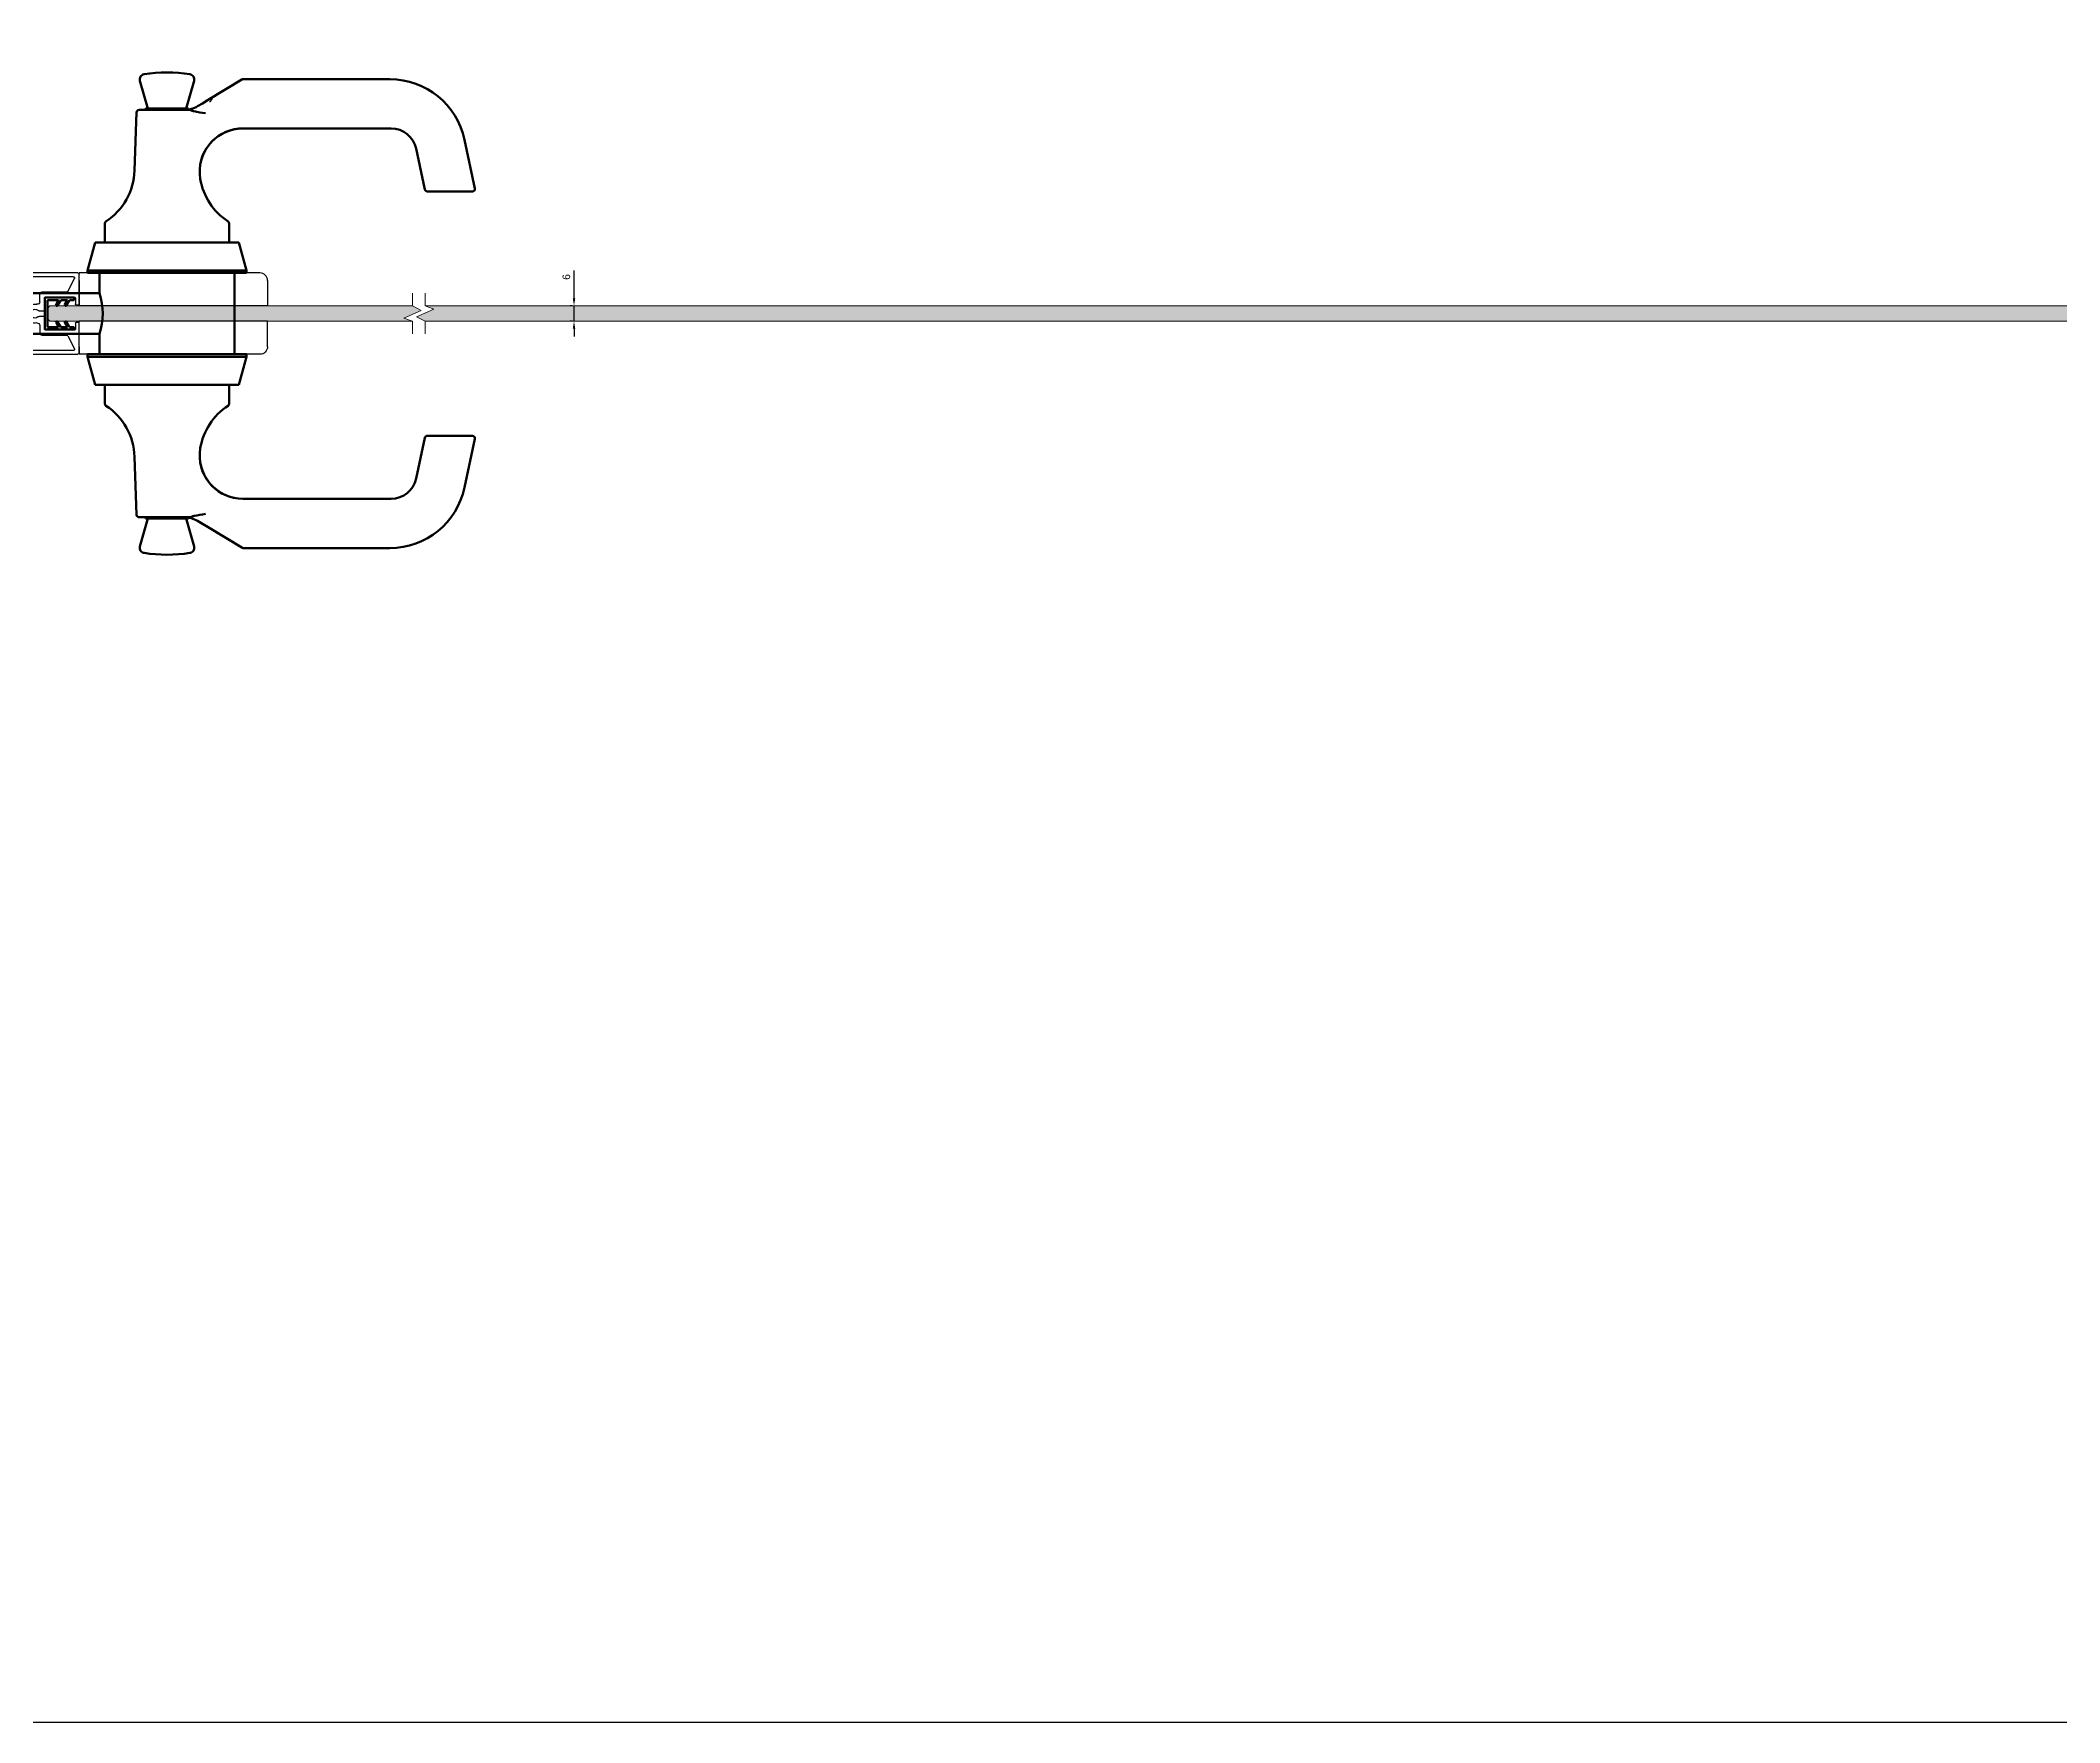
# Model space of a CAD drawing. Header units: millimetres. Extents: x 16953 to 20256, y 1517 to 8212.
# Drawn here: x 17584 to 18377, y 5736 to 6397 of the extents above; entities that cross this region are included whole.
import ezdxf

# ---------------------------------------------------------------- set-up
doc = ezdxf.new("R2010")
doc.units = ezdxf.units.MM
doc.linetypes.add('HIDDEN2', pattern=[4.7625, 3.175, -1.5875])
for name, color, linetype in [('Blocchi', 7, 'Continuous'), ('GUARNIZIONE_MONT', 7, 'Continuous'), ('MANIGLIA_HOPPE_H', 7, 'Continuous'), ('QUOTE', 254, 'Continuous')]:
    doc.layers.add(name, color=color, linetype=linetype)
doc.layers.add('GLASS & JOINTS', color=250, linetype='Continuous', lineweight=13)
doc.layers.add('GLASS HATCH', color=7, linetype='Continuous', true_color=0xb8ffed, transparency=0.5)
doc.dimstyles.new('ISO-25$0', dxfattribs={"dimtxt": 3, "dimasz": 3, "dimexe": 1.5, "dimexo": 1.5, "dimgap": 1.5, "dimtad": 1, "dimtxsty": 'Standard', "dimcen": 2.5, "dimadec": 0, "dimazin": 0, "dimtfac": 1, "dimtmove": 0, "dimatfit": 3, "dimfxl": 1, "dimarcsym": 0})

# ---------------------------------------------------------------- blocks, each defined once
blk = doc.blocks.new('anta Slim')
at = {"color": 7}
for p, q in [((-16, -13), (-16, 13)), ((-15.5, 13.5), (-3.8, 13.5)), ((-14.5, 11.19), (-14.5, -11.7)), ((-8.67, 9.08), (-13.78, 11.64)), ((-8.5, -1), (-8.5, 8.81)), ((-6.5, 11.7), (-6.5, 0.3)), ((-3.8, 12), (-6.2, 12)), ((-3.5, 13.2), (-3.5, 12.3)), ((3.5, 12.3), (3.5, 13.2)), ((3.8, 13.5), (15.5, 13.5)), ((6.2, 12), (3.8, 12)), ((6.5, 0.3), (6.5, 11.7)), ((8.5, -1.03), (8.5, 8.81)), ((8.67, 9.08), (13.78, 11.64)), ((14.5, 11.19), (14.5, -11.7)), ((16, 13), (16, -13)), ((-4.67, -2), (-7.5, -2)), ((-6.2, 0), (-1.39, 0)), ((-1.09, -0.3), (-1.09, -2.2)), ((1.09, -2.2), (1.09, -0.3)), ((1.39, 0), (6.2, 0)), ((4.67, -2.03), (7.5, -2.03)), ((15.5, -13.5), (-15.5, -13.5)), ((-14.2, -12), (-8.8, -12)), ((-8.5, -11.7), (-8.5, -11.5)), ((-7.5, -10.5), (-2, -10.5)), ((-1, -9.5), (-1, -8.2)), ((1, -9.5), (1, -8.2)), ((7.5, -10.5), (2, -10.5)), ((8.5, -11.7), (8.5, -11.5)), ((14.2, -12), (8.8, -12))]:
    blk.add_line(p, q, dxfattribs=at)
for centre, radius, start, end in [((-15.5, 13), 0.5, 90, 180), ((-14, 11.19), 0.5, 63.43495, 180), ((-8.8, 8.81), 0.3, 360, 63.43495), ((-6.2, 11.7), 0.3, 90, 180), ((-3.8, 13.2), 0.3, 0, 90), ((-3.8, 12.3), 0.3, 270, 0), ((3.8, 13.2), 0.3, 90, 180), ((3.8, 12.3), 0.3, 180, 270), ((6.2, 11.7), 0.3, 0, 90), ((8.8, 8.81), 0.3, 116.56505, 180), ((14, 11.19), 0.5, 0, 116.56505), ((15.5, 13), 0.5, 0, 90), ((-6.2, 0.3), 0.3, 180, 270), ((1.39, -0.3), 0.3, 90, 180), ((6.2, 0.3), 0.3, 270, 0), ((-7.5, -1), 1, 180, 270), ((-4.67, -3), 1, 349.14591, 90), ((0, -3.89), 3.75, 169.14591, 245.09894), ((0, -3.89), 1.75, 137.36903, 42.63097), ((-2, -8.2), 1, 0, 65.09894), ((-1.39, -0.3), 0.3, 360, 90), ((-1.84, -2.2), 0.75, 317.36903, 0), ((2, -8.2), 1, 114.90106, 180), ((1.84, -2.2), 0.75, 180, 222.63097), ((0, -3.89), 3.75, 294.90106, 10.48585), ((4.67, -3.03), 1, 90, 190.48585), ((7.5, -1.03), 1, 270, 0), ((-15.5, -13), 0.5, 180, 270), ((-14.2, -11.7), 0.3, 180, 270), ((-8.8, -11.7), 0.3, 270, 0), ((-7.5, -11.5), 1, 90, 180), ((-2, -9.5), 1, 270, 0), ((2, -9.5), 1, 180, 270), ((7.5, -11.5), 1, 0, 90), ((8.8, -11.7), 0.3, 180, 270), ((14.2, -11.7), 0.3, 270, 0), ((15.5, -13), 0.5, 270, 0)]:
    blk.add_arc(centre, radius, start, end, dxfattribs=at)
blk = doc.blocks.new('guarnizione vetro 6mm porta')
at = {"layer": 'GUARNIZIONE_MONT', "color": 7, "linetype": 'Continuous', "lineweight": 50}
for p, q in [((-5.3, 11.5), (-6.3, 11.5)), ((-6.3, 11.5), (-6.3, 0)), ((-5.3, 9.73), (-5.3, 11.5)), ((-3.18, 8.51), (-5.3, 9.73)), ((-5.3, 6.23), (-5.3, 8.92)), ((-5.3, 8.92), (-3.53, 7.9)), ((-3.12, 8.01), (-3.07, 8.1)), ((3.07, 8.1), (3.12, 8.01)), ((5.3, 9.73), (3.18, 8.51)), ((3.53, 7.9), (5.3, 8.92)), ((5.3, 11.5), (5.3, 9.73)), ((6.3, 11.5), (5.3, 11.5)), ((5.3, 8.92), (5.3, 6.23)), ((6.3, 0), (6.3, 11.5)), ((-6.3, 0), (6.3, 0)), ((-3.18, 5.01), (-5.3, 6.23)), ((-5.3, 1), (-5.3, 5.42)), ((-5.3, 5.42), (-3.53, 4.4)), ((5.3, 1), (-5.3, 1)), ((-3.12, 4.51), (-3.07, 4.6)), ((3.07, 4.6), (3.12, 4.51)), ((5.3, 6.23), (3.18, 5.01)), ((3.53, 4.4), (5.3, 5.42)), ((5.3, 5.42), (5.3, 1))]:
    blk.add_line(p, q, dxfattribs=at)
for centre, start, end in [((-3.38, 8.16), 240, 330), ((-3.33, 8.25), 330, 60), ((3.33, 8.25), 120, 210), ((3.38, 8.16), 210, 300), ((-3.38, 4.66), 240, 330), ((-3.33, 4.75), 330, 60), ((3.33, 4.75), 120, 210), ((3.38, 4.66), 210, 300)]:
    blk.add_arc(centre, 0.3, start, end, dxfattribs=at)
blk = doc.blocks.new('placca')
at = {"layer": 'Blocchi', "color": 2}
for p, q in [((0, 10), (0, 13)), ((71, 13), (0, 13)), ((0, 10), (0, 0)), ((74, 10), (74, 0)), ((71, 0), (0, 0)), ((74, 0), (71, 0))]:
    blk.add_line(p, q, dxfattribs=at)
blk.add_arc((71, 10), 3, 0, 90, dxfattribs=at)
blk = doc.blocks.new('Maniglia Paris HCS')
at = {"layer": 'MANIGLIA_HOPPE_H', "color": 2, "linetype": 'Continuous', "lineweight": 50}
for p, q in [((54.01, 80.55), (50.86, 91.53)), ((72.14, 91.53), (68.99, 80.55)), ((77.65, 83.96), (90.96, 91.96)), ((91.48, 92.11), (149.09, 92.11)), ((50.56, 80.05), (65.96, 80.05)), ((70, 80.55), (53, 80.55)), ((53, 80.55), (53, 80.05)), ((65.96, 80.05), (70.18, 80.05)), ((70, 80.18), (70, 80.55)), ((73.52, 81.48), (75.41, 82.62)), ((75.41, 82.62), (77.65, 83.96)), ((49.56, 79.09), (48.76, 56.23)), ((149.62, 72.76), (91.33, 72.76)), ((162.81, 48.79), (159.4, 64.84)), ((178.43, 68.34), (182.5, 49.21)), ((171.97, 48), (163.79, 48)), ((173.34, 48), (171.97, 48)), ((181.52, 48), (173.34, 48)), ((37.04, 35.36), (37.04, 28)), ((85.96, 28), (85.96, 35.36)), ((33.25, 28), (30.25, 17)), ((89.75, 28), (33.25, 28)), ((92.75, 17), (89.75, 28)), ((92.75, 17), (30.25, 17)), ((30.25, 17), (30.25, 16)), ((92.75, 16), (30.25, 16)), ((35, 16), (35, 8)), ((88, -16), (88, 16)), ((92.75, 16), (92.75, 17)), ((0, 11), (0, -11)), ((7, 11), (0, 11)), ((7, 11), (7, -11)), ((35, 8), (7, 8)), ((-10, 5), (-7, 7)), ((0, -4.09), (-10, 5)), ((0, 7), (-7, 7)), ((0, -11), (7, -11)), ((7, -8), (35, -8)), ((35, -8), (35, -16)), ((92.75, -16), (30.25, -16)), ((30.25, -16), (30.25, -17)), ((92.75, -17), (30.25, -17)), ((30.25, -17), (33.25, -28)), ((89.75, -28), (92.75, -17)), ((92.75, -17), (92.75, -16)), ((89.75, -28), (33.25, -28)), ((37.04, -28), (37.04, -35.35)), ((85.96, -35.35), (85.96, -28)), ((159.4, -64.84), (162.81, -48.79)), ((163.79, -48), (171.97, -48)), ((171.97, -48), (173.34, -48)), ((173.34, -48), (181.52, -48)), ((182.5, -49.21), (178.43, -68.34)), ((48.76, -56.22), (49.56, -79.09)), ((91.33, -72.76), (149.62, -72.76)), ((50.56, -80.05), (65.96, -80.05)), ((50.86, -91.53), (54.01, -80.55)), ((65.82, -80.05), (53, -80.05)), ((53, -80.05), (53, -80.55)), ((70, -80.55), (53, -80.55)), ((70.18, -80.05), (65.96, -80.05)), ((68.99, -80.55), (72.14, -91.53)), ((70, -80.55), (70, -80.18)), ((75.41, -82.62), (73.52, -81.48)), ((77.65, -83.96), (75.41, -82.62)), ((90.96, -91.96), (77.65, -83.96)), ((149.09, -92.11), (91.48, -92.11))]:
    blk.add_line(p, q, dxfattribs=at)
for centre, radius, start, end in [((52.79, 92.08), 2, 98.75877, 196.00146), ((61.5, 35.53), 59.22, 81.24123, 98.75877), ((70.21, 92.08), 2, 343.99854, 81.24123), ((91.48, 91.11), 1, 90, 120.99967), ((149.09, 62.11), 30, 12.00122, 90), ((50.56, 79.05), 1, 90, 177.99971), ((68.37, 90.05), 10, 270, 300.99967), ((106.45, 262.2), 185.9, 259.37863, 260.75351), ((91.34, 55.76), 17, 90, 189.61948), ((149.62, 62.76), 10, 11.99967, 90), ((23.78, 57.1), 25, 303.26441, 357.99971), ((99.22, 57.1), 25, 189.61948, 236.73559), ((163.79, 49), 1, 191.99967, 270), ((181.52, 49), 1, 270, 12.00122), ((38.04, 35.36), 1, 123.26441, 180), ((84.96, 35.36), 1, 0, 56.73559), ((9.73, 0), 26.5, 342.42996, 17.57004), ((38.04, -35.35), 1, 180, 236.73522), ((23.78, -57.09), 25, 2.00029, 56.73522), ((99.22, -57.09), 25, 123.26478, 170.40914), ((84.96, -35.35), 1, 303.26478, 0), ((91.34, -55.76), 17, 170.40914, 270), ((163.79, -49), 1, 90, 168.00033), ((181.52, -49), 1, 347.99878, 90), ((149.09, -62.11), 30, 270, 347.99878), ((149.62, -62.76), 10, 270, 348.00033), ((50.56, -79.05), 1, 182.00029, 270), ((106.45, -262.2), 185.9, 99.24649, 100.62137), ((68.37, -90.05), 10, 59.00033, 90), ((52.79, -92.08), 2, 163.99854, 261.24123), ((61.5, -35.53), 59.22, 261.24123, 278.75877), ((70.21, -92.08), 2, 278.75877, 16.00146), ((91.48, -91.11), 1, 239.00033, 270)]:
    blk.add_arc(centre, radius, start, end, dxfattribs=at)
at = {"layer": 'MANIGLIA_HOPPE_H', "color": 2, "linetype": 'HIDDEN2', "lineweight": 25}
blk.add_arc((96.89, 65.76), 25.52, 122.73615, 137.1865, dxfattribs=at)
for centre, start_param, end_param in [((91.33, 55.76), 0, 1.622245), ((91.33, -55.76), 1.520997, 3.141593)]:
    blk.add_ellipse(centre, major_axis=(0, 17), ratio=0.99986, start_param=start_param, end_param=end_param, dxfattribs=at)
at = {"layer": 'MANIGLIA_HOPPE_H', "color": 2, "linetype": 'Continuous', "lineweight": 50}
for centre, start_param, end_param in [((91.33, 55.76), 0, 1.614503), ((91.33, -55.76), 1.522329, 3.141593)]:
    blk.add_ellipse(centre, major_axis=(0, 17), ratio=0.99986, start_param=start_param, end_param=end_param, dxfattribs=at)
for points in [[(70.18, 80.05), (70.35, 80.05), (70.52, 80.04), (70.84, 79.97), (71, 79.91), (71.32, 79.78), (71.48, 79.7), (71.83, 79.57), (72, 79.52), (72.19, 79.48)], [(72.19, -79.48), (72, -79.52), (71.83, -79.57), (71.49, -79.7), (71.32, -79.78), (71, -79.91), (70.85, -79.97), (70.52, -80.04), (70.35, -80.05), (70.18, -80.05)]]:
    blk.add_open_spline(points, degree=3, knots=[0, 0, 0, 0, 0.25, 0.25, 0.5, 0.5, 0.75, 0.75, 1, 1, 1, 1], dxfattribs=at)
blk = doc.blocks.new('*D162')
at = {"layer": 'Defpoints', "color": 0, "transparency": 16777216}
for p in [(17793.6, 6292.65), (17794.39, 6292.65), (17794.39, 6286.65)]:
    blk.add_point(p, dxfattribs=at)
at = {"layer": 'QUOTE', "color": 0, "lineweight": -2, "transparency": 16777216}
for p, q in [((17793.6, 6295.65), (17793.6, 6306.51)), ((17792.89, 6292.65), (17792.1, 6292.65)), ((17793.6, 6286.65), (17793.6, 6292.65)), ((17792.89, 6286.65), (17792.1, 6286.65)), ((17793.6, 6283.65), (17793.6, 6280.65))]:
    blk.add_line(p, q, dxfattribs=at)
at = {"layer": 'QUOTE', "color": 0, "transparency": 16777216}
for points in [[(17793.1, 6295.65), (17794.1, 6295.65), (17793.6, 6292.65)], [(17793.1, 6283.65), (17794.1, 6283.65), (17793.6, 6286.65)]]:
    blk.add_solid(points, dxfattribs=at)
at = {"layer": 'QUOTE', "color": 0, "transparency": 16777216, "insert": (17790.6, 6304.01), "char_height": 3, "attachment_point": 5, "rotation": 90}
blk.add_mtext('6', dxfattribs=at)

msp = doc.modelspace()

# ---------------------------------------------------------------- hatches: boundary and pattern name
at = {"layer": 'GLASS HATCH'}
h = msp.add_hatch(color=256, dxfattribs=at)
h.dxf.hatch_style = 1
h.paths.add_polyline_path([(17730.086, 6292.611), (17730.086, 6292.629), (17733.52, 6290.879), (17726.651, 6287.879), (17730.086, 6286.629), (17730.086, 6286.611), (17587.64, 6286.611), (17586.64, 6287.611), (17586.64, 6291.611), (17587.64, 6292.611)])
h = msp.add_hatch(color=256, dxfattribs=at)
h.dxf.hatch_style = 1
h.paths.add_polyline_path([(18547.494, 6292.647), (18548.494, 6291.647), (18548.494, 6287.647), (18547.494, 6286.647), (17735.086, 6286.647), (17735.086, 6286.629), (17731.651, 6288.379), (17738.52, 6291.379), (17735.086, 6292.629), (17735.086, 6292.647)])

# ---------------------------------------------------------------- linework, layer by layer
msp.add_lwpolyline([(16952.91, 8211.568), (20255.988, 8211.568), (20255.988, 5735.964), (16952.91, 5735.964)], close=True)
at = {"layer": 'GLASS & JOINTS'}
for points in [[(17730.086, 6286.611), (17587.64, 6286.611), (17586.64, 6287.611), (17586.64, 6291.611), (17587.64, 6292.611), (17730.086, 6292.611)], [(17730.086, 6281.629), (17730.086, 6286.629), (17726.651, 6287.879), (17733.52, 6290.879), (17730.086, 6292.629), (17730.086, 6297.629)], [(17735.086, 6297.629), (17735.086, 6292.629), (17738.52, 6291.379), (17731.651, 6288.379), (17735.086, 6286.629), (17735.086, 6281.629)], [(17735.086, 6292.647), (18547.494, 6292.647), (18548.494, 6291.647), (18548.494, 6287.647), (18547.494, 6286.647), (17735.086, 6286.647)]]:
    msp.add_lwpolyline(points, dxfattribs=at)

# ---------------------------------------------------------------- block references
at = {"xscale": -1, "rotation": 270}
msp.add_blockref('guarnizione vetro 6mm porta', (17585.64, 6289.611), dxfattribs=at)
at = {"layer": 'Blocchi', "color": 2}
for name, p in [('Maniglia Paris HCS', (17572.14, 6289.611)), ('placca', (17599.14, 6292.611))]:
    msp.add_blockref(name, p, dxfattribs=at)
at = {"layer": 'Blocchi', "xscale": -1, "rotation": 270}
msp.add_blockref('anta Slim', (17585.64, 6289.611), dxfattribs=at)
at = {"layer": 'Blocchi', "color": 2, "xscale": -1, "rotation": 180}
msp.add_blockref('placca', (17599.14, 6286.611), dxfattribs=at)

# ---------------------------------------------------------------- dimensions: what is measured, and where the dimension line sits
at = {"layer": 'QUOTE'}
dim = msp.add_linear_dim(base=(17793.602, 6292.647), p1=(17794.389, 6286.647), p2=(17794.389, 6292.647), angle=270, dimstyle='ISO-25$0', dxfattribs=at)
dim.commit()
dim.dimension.update_dxf_attribs({"geometry": '*D162', "text_midpoint": (17793.602, 6304.009), "dimtype": 160})

doc.saveas('drawing.dxf')
